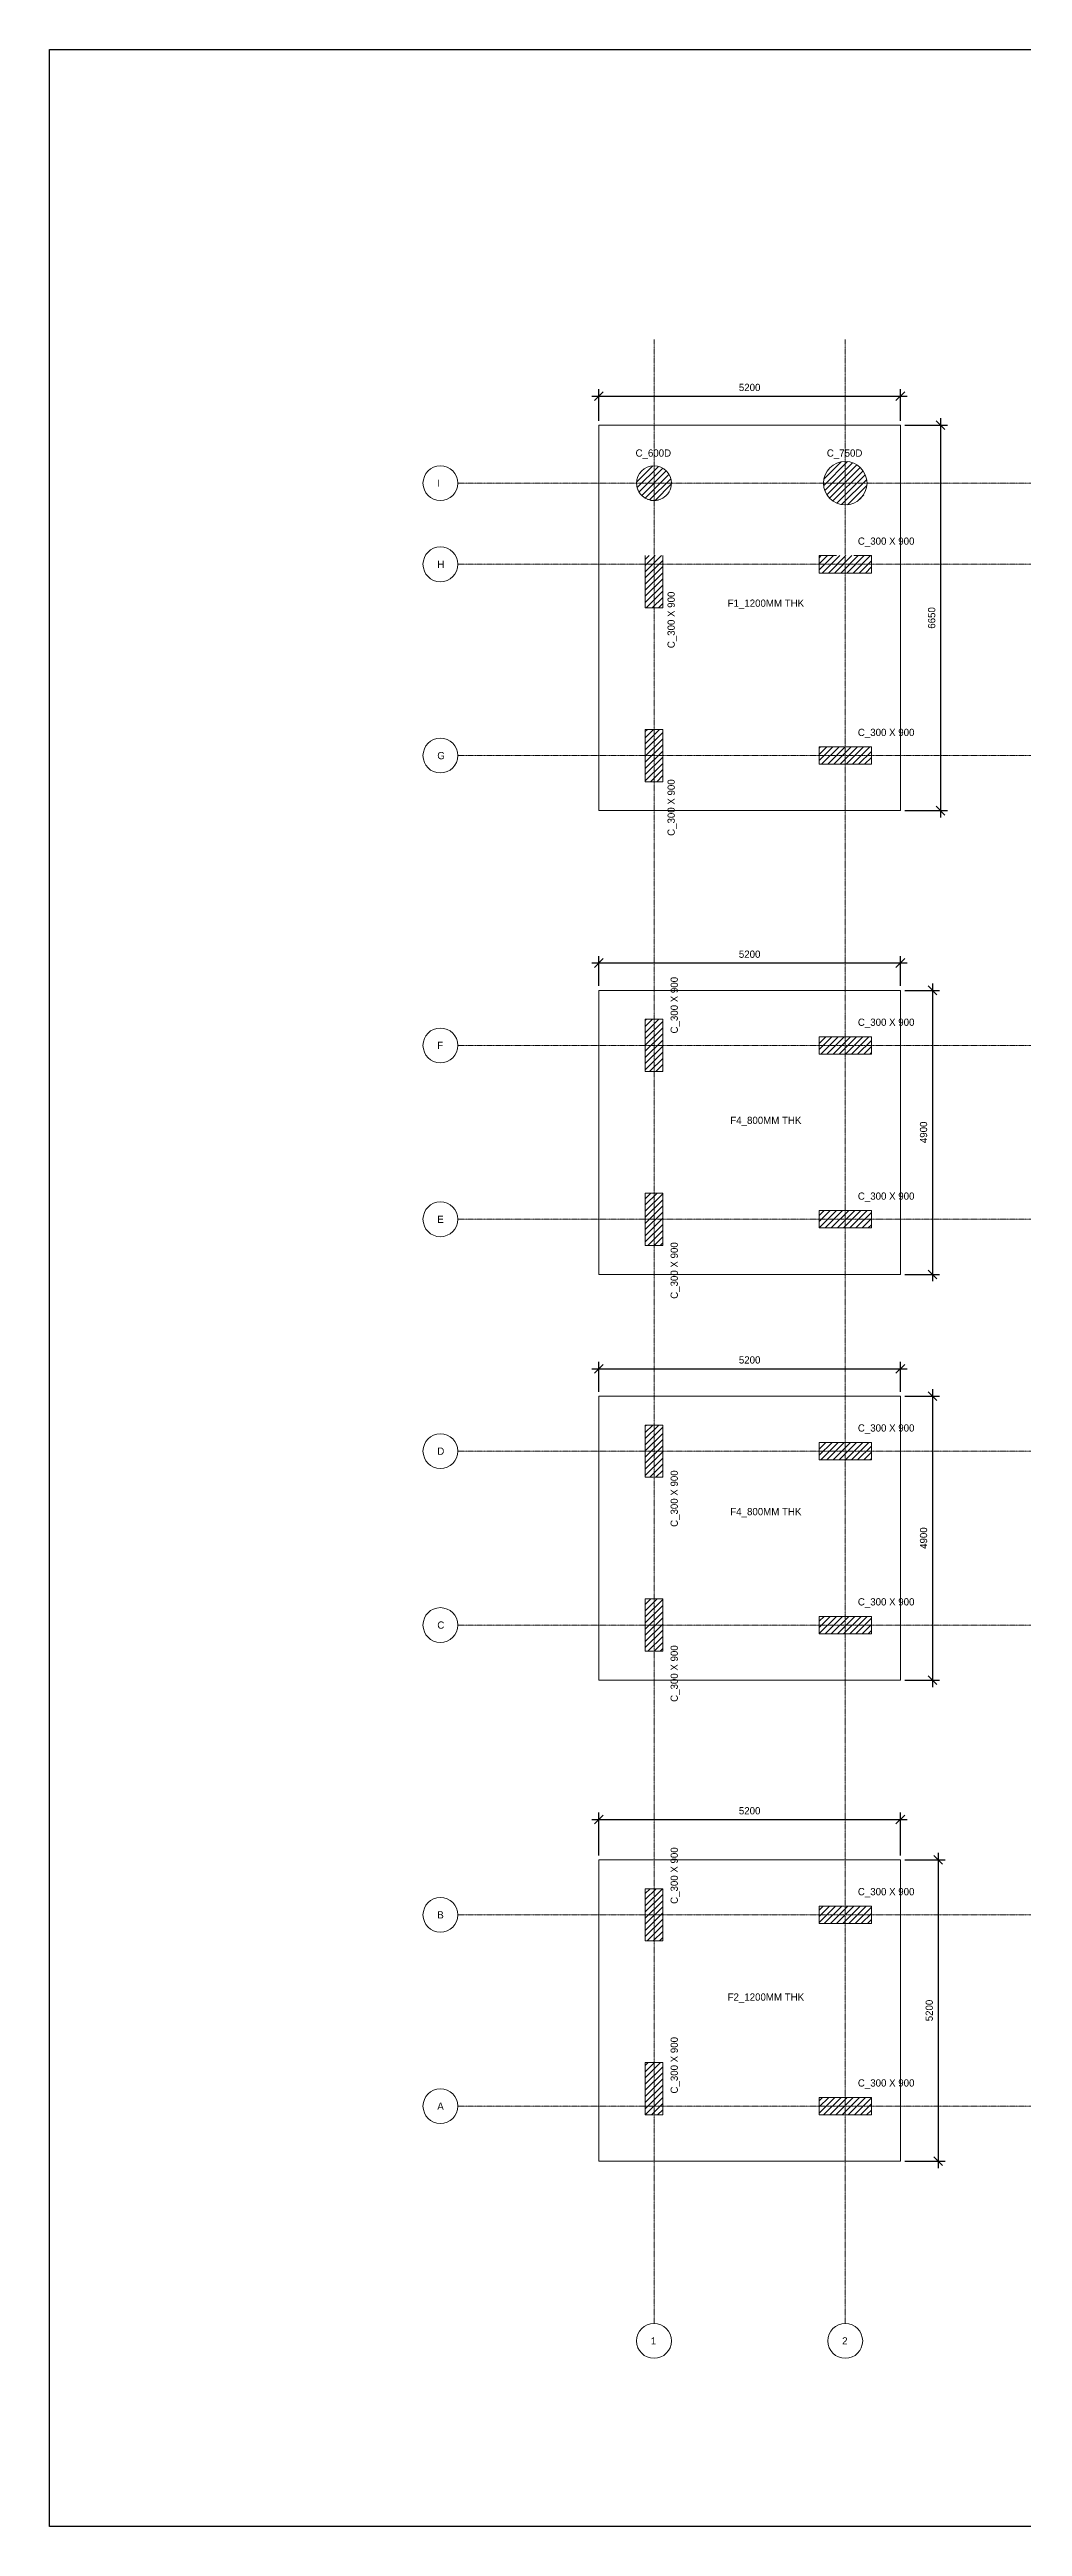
# Model space of a CAD drawing. Header units: millimetres. Extents: x -12446 to 395154, y -7552 to 35181.
# Drawn here: x -12446 to 4340, y -7552 to 35181 of the extents above; entities that cross this region are included whole.
import ezdxf

# ---------------------------------------------------------------- set-up
doc = ezdxf.new("R2010")
doc.units = ezdxf.units.MM
doc.header["$PDMODE"] = 35
doc.linetypes.add('Dash', pattern=[6.35, 3.175, -3.175])
doc.linetypes.add('Grid Line', pattern=[22.225, 12.7, -3.175, 3.175, -3.175])
for name, color, linetype, lineweight in [('A-ANNO-DIMS', 211, 'Continuous', 9), ('Boundary', 40, 'Continuous', 30), ('S-COLS', 52, 'Continuous', 18), ('S-COLS-HDLN', 52, 'Dash', 18), ('S-COLS-IDEN', 171, 'Continuous', 9), ('S-FND', 2, 'Continuous', 18), ('S-FND-IDEN', 6, 'Continuous', 18), ('S-GRID', 1, 'Continuous', 9), ('S-GRID-IDEN', 1, 'Continuous', 9)]:
    doc.layers.add(name, color=color, linetype=linetype, lineweight=lineweight)
doc.styles.add('JetBrains Mono', font='JetBrainsMono-VariableFont_wght.ttf', dxfattribs={"height": 125})
doc.dimstyles.new('Diagonal_-_2_5mm_JetBrains_Mono', dxfattribs={"dimscale": 304.8, "dimtxt": 176.918969, "dimasz": 0.492126, "dimexe": 0.393701, "dimexo": 0.246063, "dimgap": 0.287073, "dimtad": 1, "dimdec": 0, "dimzin": 0, "dimdsep": 46, "dimtxsty": 'JetBrains Mono', "dimblk1": 'OBLIQUE', "dimblk2": 'OBLIQUE', "dimsah": 1, "dimcen": 0.09, "dimdle": 0.393701, "dimazin": 0, "dimtfac": 1, "dimtdec": 4, "dimtix": 1, "dimtmove": 0, "dimatfit": 3, "dimfxl": 1, "dimtvp": 1, "dimtfill": 1, "dimtolj": 1, "dimtzin": 0, "dimarcsym": 2})
pattern_1 = [(45, (-1716.66, 0), (-53.033, 53.033), [])]

# ---------------------------------------------------------------- blocks, each defined once
blk = doc.blocks.new('Grid - M_Grid Head - Circle-24584-01 1st Floor Lvl_')
at = {"layer": 'S-GRID-IDEN'}
blk.add_circle((0, 0), 6, dxfattribs=at)
blk = doc.blocks.new('_Oblique')
at = {"color": 0, "linetype": 'ByBlock', "lineweight": -2}
blk.add_line((-0.5, -0.5), (0.5, 0.5), dxfattribs=at)
blk = doc.blocks.new('*D122')
at = {"layer": 'A-ANNO-DIMS', "color": 0, "lineweight": -2, "transparency": 16777216}
for p, q in [((-3087, 29199), (2353, 29199)), ((-2967, 28775), (-2967, 29319)), ((2233, 28775), (2233, 29319))]:
    blk.add_line(p, q, dxfattribs=at)
at = {"layer": 'Defpoints', "color": 0, "transparency": 16777216}
for p in [(2233, 29199), (-2967, 28700), (2233, 28700)]:
    blk.add_point(p, dxfattribs=at)
at = {"layer": 'A-ANNO-DIMS', "color": 0, "lineweight": -2, "transparency": 16777216, "xscale": 150, "yscale": 150, "zscale": 150, "rotation": 180}
blk.add_blockref('_Oblique', (-2967, 29199), dxfattribs=at)
at = {"layer": 'A-ANNO-DIMS', "color": 0, "lineweight": -2, "transparency": 16777216, "xscale": 150, "yscale": 150, "zscale": 150}
blk.add_blockref('_Oblique', (2233, 29199), dxfattribs=at)
at = {"layer": 'A-ANNO-DIMS', "color": 0, "transparency": 16777216, "insert": (-367, 29351), "char_height": 125, "attachment_point": 5, "style": 'JetBrains Mono', "bg_fill": 3, "box_fill_scale": 1.1, "bg_fill_color": 9, "bg_fill_true_color": 13158600, "bg_fill_transparency": 0}
blk.add_mtext('\\A1;5200', dxfattribs=at)
blk = doc.blocks.new('*D123')
at = {"layer": 'A-ANNO-DIMS', "color": 0, "lineweight": -2, "transparency": 16777216}
for p, q in [((2308, 28700), (3045, 28700)), ((2925, 28820), (2925, 21930)), ((2308, 22050), (3045, 22050))]:
    blk.add_line(p, q, dxfattribs=at)
at = {"layer": 'Defpoints', "color": 0, "transparency": 16777216}
for p in [(2233, 28700), (2233, 22050), (2925, 22050)]:
    blk.add_point(p, dxfattribs=at)
at = {"layer": 'A-ANNO-DIMS', "color": 0, "lineweight": -2, "transparency": 16777216, "xscale": 150, "yscale": 150, "zscale": 150}
for p, rotation in [((2925, 28700), 90), ((2925, 22050), 270)]:
    blk.add_blockref('_Oblique', p, dxfattribs=dict(at, rotation=rotation))
at = {"layer": 'A-ANNO-DIMS', "color": 0, "transparency": 16777216, "insert": (2774, 25375), "char_height": 125, "attachment_point": 5, "rotation": 90, "style": 'JetBrains Mono', "bg_fill": 3, "box_fill_scale": 1.1, "bg_fill_color": 9, "bg_fill_true_color": 13158600, "bg_fill_transparency": 0}
blk.add_mtext('\\A1;6650', dxfattribs=at)
blk = doc.blocks.new('*D128')
at = {"layer": 'A-ANNO-DIMS', "color": 0, "lineweight": -2, "transparency": 16777216}
for p, q in [((2308, 3950), (3004, 3950)), ((2884, 4070), (2884, -1370)), ((2308, -1250), (3004, -1250))]:
    blk.add_line(p, q, dxfattribs=at)
at = {"layer": 'Defpoints', "color": 0, "transparency": 16777216}
for p in [(2233, 3950), (2233, -1250), (2884, -1250)]:
    blk.add_point(p, dxfattribs=at)
at = {"layer": 'A-ANNO-DIMS', "color": 0, "lineweight": -2, "transparency": 16777216, "xscale": 150, "yscale": 150, "zscale": 150}
for p, rotation in [((2884, 3950), 90), ((2884, -1250), 270)]:
    blk.add_blockref('_Oblique', p, dxfattribs=dict(at, rotation=rotation))
at = {"layer": 'A-ANNO-DIMS', "color": 0, "transparency": 16777216, "insert": (2732, 1350), "char_height": 125, "attachment_point": 5, "rotation": 90, "style": 'JetBrains Mono', "bg_fill": 3, "box_fill_scale": 1.1, "bg_fill_color": 9, "bg_fill_true_color": 13158600, "bg_fill_transparency": 0}
blk.add_mtext('\\A1;5200', dxfattribs=at)
blk = doc.blocks.new('*D129')
at = {"layer": 'A-ANNO-DIMS', "color": 0, "lineweight": -2, "transparency": 16777216}
for p, q in [((-2967, 4025), (-2967, 4764)), ((2233, 4025), (2233, 4764)), ((-3087, 4644), (2353, 4644))]:
    blk.add_line(p, q, dxfattribs=at)
at = {"layer": 'Defpoints', "color": 0, "transparency": 16777216}
for p in [(2233, 4644), (-2967, 3950), (2233, 3950)]:
    blk.add_point(p, dxfattribs=at)
at = {"layer": 'A-ANNO-DIMS', "color": 0, "lineweight": -2, "transparency": 16777216, "xscale": 150, "yscale": 150, "zscale": 150, "rotation": 180}
blk.add_blockref('_Oblique', (-2967, 4644), dxfattribs=at)
at = {"layer": 'A-ANNO-DIMS', "color": 0, "lineweight": -2, "transparency": 16777216, "xscale": 150, "yscale": 150, "zscale": 150}
blk.add_blockref('_Oblique', (2233, 4644), dxfattribs=at)
at = {"layer": 'A-ANNO-DIMS', "color": 0, "transparency": 16777216, "insert": (-367, 4795), "char_height": 125, "attachment_point": 5, "style": 'JetBrains Mono', "bg_fill": 3, "box_fill_scale": 1.1, "bg_fill_color": 9, "bg_fill_true_color": 13158600, "bg_fill_transparency": 0}
blk.add_mtext('\\A1;5200', dxfattribs=at)
blk = doc.blocks.new('*D133')
at = {"layer": 'A-ANNO-DIMS', "color": 0, "lineweight": -2, "transparency": 16777216}
for p, q in [((-3087, 12422), (2353, 12422)), ((-2967, 12025), (-2967, 12542)), ((2233, 12025), (2233, 12542))]:
    blk.add_line(p, q, dxfattribs=at)
at = {"layer": 'Defpoints', "color": 0, "transparency": 16777216}
for p in [(2233, 12422), (-2967, 11950), (2233, 11950)]:
    blk.add_point(p, dxfattribs=at)
at = {"layer": 'A-ANNO-DIMS', "color": 0, "lineweight": -2, "transparency": 16777216, "xscale": 150, "yscale": 150, "zscale": 150, "rotation": 180}
blk.add_blockref('_Oblique', (-2967, 12422), dxfattribs=at)
at = {"layer": 'A-ANNO-DIMS', "color": 0, "lineweight": -2, "transparency": 16777216, "xscale": 150, "yscale": 150, "zscale": 150}
blk.add_blockref('_Oblique', (2233, 12422), dxfattribs=at)
at = {"layer": 'A-ANNO-DIMS', "color": 0, "transparency": 16777216, "insert": (-367, 12573), "char_height": 125, "attachment_point": 5, "style": 'JetBrains Mono', "bg_fill": 3, "box_fill_scale": 1.1, "bg_fill_color": 9, "bg_fill_true_color": 13158600, "bg_fill_transparency": 0}
blk.add_mtext('\\A1;5200', dxfattribs=at)
blk = doc.blocks.new('*D134')
at = {"layer": 'A-ANNO-DIMS', "color": 0, "lineweight": -2, "transparency": 16777216}
for p, q in [((2786, 12070), (2786, 6930)), ((2308, 11950), (2906, 11950)), ((2308, 7050), (2906, 7050))]:
    blk.add_line(p, q, dxfattribs=at)
at = {"layer": 'Defpoints', "color": 0, "transparency": 16777216}
for p in [(2233, 11950), (2233, 7050), (2786, 7050)]:
    blk.add_point(p, dxfattribs=at)
at = {"layer": 'A-ANNO-DIMS', "color": 0, "lineweight": -2, "transparency": 16777216, "xscale": 150, "yscale": 150, "zscale": 150}
for p, rotation in [((2786, 11950), 90), ((2786, 7050), 270)]:
    blk.add_blockref('_Oblique', p, dxfattribs=dict(at, rotation=rotation))
at = {"layer": 'A-ANNO-DIMS', "color": 0, "transparency": 16777216, "insert": (2634, 9500), "char_height": 125, "attachment_point": 5, "rotation": 90, "style": 'JetBrains Mono', "bg_fill": 3, "box_fill_scale": 1.1, "bg_fill_color": 9, "bg_fill_true_color": 13158600, "bg_fill_transparency": 0}
blk.add_mtext('\\A1;4900', dxfattribs=at)
blk = doc.blocks.new('*D135')
at = {"layer": 'A-ANNO-DIMS', "color": 0, "lineweight": -2, "transparency": 16777216}
for p, q in [((-3087, 19422), (2353, 19422)), ((-2967, 19025), (-2967, 19542)), ((2233, 19025), (2233, 19542))]:
    blk.add_line(p, q, dxfattribs=at)
at = {"layer": 'Defpoints', "color": 0, "transparency": 16777216}
for p in [(2233, 19422), (-2967, 18950), (2233, 18950)]:
    blk.add_point(p, dxfattribs=at)
at = {"layer": 'A-ANNO-DIMS', "color": 0, "lineweight": -2, "transparency": 16777216, "xscale": 150, "yscale": 150, "zscale": 150, "rotation": 180}
blk.add_blockref('_Oblique', (-2967, 19422), dxfattribs=at)
at = {"layer": 'A-ANNO-DIMS', "color": 0, "lineweight": -2, "transparency": 16777216, "xscale": 150, "yscale": 150, "zscale": 150}
blk.add_blockref('_Oblique', (2233, 19422), dxfattribs=at)
at = {"layer": 'A-ANNO-DIMS', "color": 0, "transparency": 16777216, "insert": (-367, 19573), "char_height": 125, "attachment_point": 5, "style": 'JetBrains Mono', "bg_fill": 3, "box_fill_scale": 1.1, "bg_fill_color": 9, "bg_fill_true_color": 13158600, "bg_fill_transparency": 0}
blk.add_mtext('\\A1;5200', dxfattribs=at)
blk = doc.blocks.new('*D136')
at = {"layer": 'A-ANNO-DIMS', "color": 0, "lineweight": -2, "transparency": 16777216}
for p, q in [((2308, 18950), (2906, 18950)), ((2786, 19070), (2786, 13930)), ((2308, 14050), (2906, 14050))]:
    blk.add_line(p, q, dxfattribs=at)
at = {"layer": 'Defpoints', "color": 0, "transparency": 16777216}
for p in [(2233, 18950), (2233, 14050), (2786, 14050)]:
    blk.add_point(p, dxfattribs=at)
at = {"layer": 'A-ANNO-DIMS', "color": 0, "lineweight": -2, "transparency": 16777216, "xscale": 150, "yscale": 150, "zscale": 150}
for p, rotation in [((2786, 18950), 90), ((2786, 14050), 270)]:
    blk.add_blockref('_Oblique', p, dxfattribs=dict(at, rotation=rotation))
at = {"layer": 'A-ANNO-DIMS', "color": 0, "transparency": 16777216, "insert": (2634, 16500), "char_height": 125, "attachment_point": 5, "rotation": 90, "style": 'JetBrains Mono', "bg_fill": 3, "box_fill_scale": 1.1, "bg_fill_color": 9, "bg_fill_true_color": 13158600, "bg_fill_transparency": 0}
blk.add_mtext('\\A1;4900', dxfattribs=at)

msp = doc.modelspace()

# ---------------------------------------------------------------- hatches: boundary and pattern name
at = {"layer": 'S-COLS'}
h = msp.add_hatch(dxfattribs=at)
h.set_pattern_fill('FP_1', color=8, style=0, pattern_type=2)
h.set_pattern_definition(pattern_1)
h.paths.add_polyline_path([(-2030.9, 27400.3), (-1974, 27403.1), (-1918.5, 27416.5), (-1866.7, 27440.2), (-1834, 27462), (-1804.5, 27487.9), (-1778.7, 27517.4), (-1756.8, 27550), (-1734.8, 27597.4), (-1721.2, 27647.9), (-1716.7, 27700), (-1722.4, 27758.5), (-1739.5, 27814.8), (-1767.2, 27866.7), (-1804.5, 27912.1), (-1850, 27949.4), (-1901.9, 27977.2), (-1958.1, 27994.2), (-2016.7, 28000), (-2075.2, 27994.2), (-2131.5, 27977.2), (-2183.3, 27949.4), (-2228.8, 27912.1), (-2266.1, 27866.7), (-2293.8, 27814.8), (-2310.9, 27758.5), (-2316.7, 27700), (-2311.2, 27643.2), (-2295.2, 27588.5), (-2269, 27537.8), (-2233.8, 27493), (-2190.7, 27455.6), (-2141.3, 27427.1), (-2087.4, 27408.5)])
h = msp.add_hatch(dxfattribs=at)
h.set_pattern_fill('FP_1', color=8, style=0, pattern_type=2)
h.set_pattern_definition(pattern_1)
h.paths.add_polyline_path([(1305.7, 27325.7), (1364, 27333.8), (1420.3, 27350.9), (1473.2, 27376.6), (1521.5, 27410.3), (1563.8, 27451.1), (1599.3, 27498.1), (1627, 27550), (1644.3, 27598.4), (1654.8, 27648.7), (1658.3, 27700), (1654.8, 27751.3), (1644.3, 27801.6), (1627, 27850), (1596.6, 27906.2), (1557, 27956.4), (1509.5, 27999.1), (1455.4, 28033.2), (1396.4, 28057.6), (1334, 28071.6), (1270.2, 28074.8), (1206.7, 28067.1), (1145.5, 28048.8), (1088.3, 28020.3), (1036.7, 27982.5), (992.4, 27936.5), (956.4, 27883.7), (930, 27825.5), (913.8, 27763.7), (908.3, 27700), (911.9, 27648.7), (922.4, 27598.4), (939.6, 27550), (965.8, 27500.5), (999.1, 27455.4), (1038.7, 27415.8), (1083.8, 27382.5), (1133.3, 27356.3), (1188.9, 27337.1), (1246.9, 27326.8)])
h = msp.add_hatch(dxfattribs=at)
h.set_pattern_fill('FP_1', color=8, style=0, pattern_type=2)
h.set_pattern_definition(pattern_1)
h.paths.add_polyline_path([(-1866.7, 25550), (-1866.7, 26450), (-2166.7, 26450), (-2166.7, 25550)])
h = msp.add_hatch(dxfattribs=at)
h.set_pattern_fill('FP_1', color=8, style=0, pattern_type=2)
h.set_pattern_definition(pattern_1)
h.paths.add_polyline_path([(1733.3, 26150), (1733.3, 26450), (833.3, 26450), (833.3, 26150), (1433.3, 26150)])
h = msp.add_hatch(dxfattribs=at)
h.set_pattern_fill('FP_1', color=8, style=0, pattern_type=2)
h.set_pattern_definition(pattern_1)
h.paths.add_polyline_path([(-1866.7, 22550), (-1866.7, 23450), (-2166.7, 23450), (-2166.7, 22550)])
h = msp.add_hatch(dxfattribs=at)
h.set_pattern_fill('FP_1', color=8, style=0, pattern_type=2)
h.set_pattern_definition(pattern_1)
h.paths.add_polyline_path([(1733.3, 22850), (1733.3, 23150), (833.3, 23150), (833.3, 22850), (1433.3, 22850)])
h = msp.add_hatch(dxfattribs=at)
h.set_pattern_fill('FP_1', color=8, style=0, pattern_type=2)
h.set_pattern_definition(pattern_1)
h.paths.add_polyline_path([(-1866.7, 17550), (-1866.7, 18450), (-2166.7, 18450), (-2166.7, 17550)])
h = msp.add_hatch(dxfattribs=at)
h.set_pattern_fill('FP_1', color=8, style=0, pattern_type=2)
h.set_pattern_definition(pattern_1)
h.paths.add_polyline_path([(1433.3, 17850), (1733.3, 17850), (1733.3, 18150), (833.3, 18150), (833.3, 17850), (1133.3, 17850)])
h = msp.add_hatch(dxfattribs=at)
h.set_pattern_fill('FP_1', color=8, style=0, pattern_type=2)
h.set_pattern_definition(pattern_1)
h.paths.add_polyline_path([(-2166.7, 14550), (-1866.7, 14550), (-1866.7, 15450), (-2166.7, 15450)])
h = msp.add_hatch(dxfattribs=at)
h.set_pattern_fill('FP_1', color=8, style=0, pattern_type=2)
h.set_pattern_definition(pattern_1)
h.paths.add_polyline_path([(1733.3, 14850), (1733.3, 15150), (833.3, 15150), (833.3, 14850), (1433.3, 14850)])
h = msp.add_hatch(dxfattribs=at)
h.set_pattern_fill('FP_1', color=8, style=0, pattern_type=2)
h.set_pattern_definition(pattern_1)
h.paths.add_polyline_path([(-2166.7, 10550), (-1866.7, 10550), (-1866.7, 11450), (-2166.7, 11450)])
h = msp.add_hatch(dxfattribs=at)
h.set_pattern_fill('FP_1', color=8, style=0, pattern_type=2)
h.set_pattern_definition(pattern_1)
h.paths.add_polyline_path([(1433.3, 10850), (1733.3, 10850), (1733.3, 11150), (833.3, 11150), (833.3, 10850), (1133.3, 10850)])
h = msp.add_hatch(dxfattribs=at)
h.set_pattern_fill('FP_1', color=8, style=0, pattern_type=2)
h.set_pattern_definition(pattern_1)
h.paths.add_polyline_path([(-2166.7, 7550), (-1866.7, 7550), (-1866.7, 8450), (-2166.7, 8450), (-2166.7, 7975.6)])
h = msp.add_hatch(dxfattribs=at)
h.set_pattern_fill('FP_1', color=8, style=0, pattern_type=2)
h.set_pattern_definition(pattern_1)
h.paths.add_polyline_path([(1733.3, 7850), (1733.3, 8150), (833.3, 8150), (833.3, 7850), (1433.3, 7850)])
h = msp.add_hatch(dxfattribs=at)
h.set_pattern_fill('FP_1', color=8, style=0, pattern_type=2)
h.set_pattern_definition(pattern_1)
h.paths.add_polyline_path([(-1866.7, 2550), (-1866.7, 3450), (-2166.7, 3450), (-2166.7, 2550)])
h = msp.add_hatch(dxfattribs=at)
h.set_pattern_fill('FP_1', color=8, style=0, pattern_type=2)
h.set_pattern_definition(pattern_1)
h.paths.add_polyline_path([(1733.3, 2850), (1733.3, 3150), (833.3, 3150), (833.3, 2850), (1433.3, 2850)])
h = msp.add_hatch(dxfattribs=at)
h.set_pattern_fill('FP_1', color=8, style=0, pattern_type=2)
h.set_pattern_definition(pattern_1)
h.paths.add_polyline_path([(-1866.7, -450), (-1866.7, 450), (-2166.7, 450), (-2166.7, -450)])
h = msp.add_hatch(dxfattribs=at)
h.set_pattern_fill('FP_1', color=8, style=0, pattern_type=2)
h.set_pattern_definition(pattern_1)
h.paths.add_polyline_path([(1733.3, -450), (1733.3, -150), (833.3, -150), (833.3, -450)])

# ---------------------------------------------------------------- linework, layer by layer
for p, q in [((-2166.7, 25550), (-2166.7, 26450)), ((-1866.7, 26450), (-1866.7, 26150)), ((-1866.7, 26150), (-1866.7, 25550)), ((833.3, 26450), (1133.3, 26450)), ((833.3, 26150), (833.3, 26450)), ((1133.3, 26150), (833.3, 26150)), ((1433.3, 26150), (1133.3, 26150)), ((1433.3, 26450), (1733.3, 26450)), ((1733.3, 26150), (1433.3, 26150)), ((1733.3, 26450), (1733.3, 26150)), ((-1866.7, 25550), (-2166.7, 25550)), ((-2166.7, 23450), (-1866.7, 23450)), ((-2166.7, 22550), (-2166.7, 23450)), ((-1866.7, 23450), (-1866.7, 23150)), ((-1866.7, 23150), (-1866.7, 22850)), ((833.3, 23150), (1133.3, 23150)), ((833.3, 22850), (833.3, 23150)), ((1133.3, 23150), (1433.3, 23150)), ((1433.3, 23150), (1733.3, 23150)), ((1733.3, 23150), (1733.3, 22850)), ((-1866.7, 22850), (-1866.7, 22550)), ((1133.3, 22850), (833.3, 22850)), ((1433.3, 22850), (1133.3, 22850)), ((1733.3, 22850), (1433.3, 22850)), ((-1866.7, 22550), (-2166.7, 22550)), ((-2166.7, 18450), (-1866.7, 18450)), ((-2166.7, 17550), (-2166.7, 18450)), ((-1866.7, 18450), (-1866.7, 18150)), ((-1866.7, 18150), (-1866.7, 17850)), ((833.3, 18150), (1133.3, 18150)), ((833.3, 17850), (833.3, 18150)), ((1133.3, 18150), (1433.3, 18150)), ((1433.3, 18150), (1733.3, 18150)), ((1733.3, 18150), (1733.3, 17850)), ((-1866.7, 17550), (-2166.7, 17550)), ((-1866.7, 17850), (-1866.7, 17550)), ((1133.3, 17850), (833.3, 17850)), ((1433.3, 17850), (1133.3, 17850)), ((1733.3, 17850), (1433.3, 17850)), ((-2166.7, 15450), (-1866.7, 15450)), ((-2166.7, 14550), (-2166.7, 15450)), ((-1866.7, 15450), (-1866.7, 15150)), ((-1866.7, 15150), (-1866.7, 14850)), ((833.3, 15150), (1133.3, 15150)), ((833.3, 14850), (833.3, 15150)), ((1133.3, 15150), (1433.3, 15150)), ((1433.3, 15150), (1733.3, 15150)), ((1733.3, 15150), (1733.3, 14850)), ((-1866.7, 14550), (-2166.7, 14550)), ((-1866.7, 14850), (-1866.7, 14550)), ((1133.3, 14850), (833.3, 14850)), ((1433.3, 14850), (1133.3, 14850)), ((1733.3, 14850), (1433.3, 14850)), ((-2166.7, 11450), (-1866.7, 11450)), ((-2166.7, 10550), (-2166.7, 11450)), ((-1866.7, 11450), (-1866.7, 11150)), ((-1866.7, 11150), (-1866.7, 10850)), ((833.3, 11150), (1133.3, 11150)), ((833.3, 10850), (833.3, 11150)), ((1133.3, 11150), (1433.3, 11150)), ((1433.3, 11150), (1733.3, 11150)), ((1733.3, 11150), (1733.3, 10850)), ((-1866.7, 10850), (-1866.7, 10550)), ((1133.3, 10850), (833.3, 10850)), ((1433.3, 10850), (1133.3, 10850)), ((1733.3, 10850), (1433.3, 10850)), ((-1866.7, 10550), (-2166.7, 10550)), ((-2166.7, 8450), (-1866.7, 8450)), ((-2166.7, 7550), (-2166.7, 8450)), ((-1866.7, 8450), (-1866.7, 8150)), ((-1866.7, 8150), (-1866.7, 7850)), ((833.3, 8150), (1133.3, 8150)), ((833.3, 7850), (833.3, 8150)), ((1133.3, 8150), (1433.3, 8150)), ((1433.3, 8150), (1733.3, 8150)), ((1733.3, 8150), (1733.3, 7850)), ((-1866.7, 7850), (-1866.7, 7550)), ((1133.3, 7850), (833.3, 7850)), ((1433.3, 7850), (1133.3, 7850)), ((1733.3, 7850), (1433.3, 7850)), ((-1866.7, 7550), (-2166.7, 7550)), ((-2166.7, 3450), (-1866.7, 3450)), ((-2166.7, 2550), (-2166.7, 3450)), ((-1866.7, 3450), (-1866.7, 3150)), ((-1866.7, 3150), (-1866.7, 2850)), ((833.3, 3150), (1133.3, 3150)), ((833.3, 2850), (833.3, 3150)), ((1133.3, 3150), (1433.3, 3150)), ((1433.3, 3150), (1733.3, 3150)), ((1733.3, 3150), (1733.3, 2850)), ((-1866.7, 2850), (-1866.7, 2550)), ((1133.3, 2850), (833.3, 2850)), ((1433.3, 2850), (1133.3, 2850)), ((1733.3, 2850), (1433.3, 2850)), ((-1866.7, 2550), (-2166.7, 2550)), ((-2166.7, 450), (-1866.7, 450)), ((-2166.7, -450), (-2166.7, 450)), ((-1866.7, 450), (-1866.7, -150)), ((-1866.7, -150), (-1866.7, -450)), ((833.3, -150), (1133.3, -150)), ((833.3, -450), (833.3, -150)), ((1133.3, -150), (1433.3, -150)), ((1433.3, -150), (1733.3, -150)), ((1733.3, -150), (1733.3, -450)), ((-1866.7, -450), (-2166.7, -450)), ((1733.3, -450), (833.3, -450))]:
    msp.add_line(p, q, dxfattribs=at)
for centre, radius, start, end in [((-2016.7, 27700), 300, 0, 180), ((1283.3, 27700), 375, 0, 180), ((-2016.7, 27700), 300, 180, 300), ((-2016.7, 27700), 300, 191.13258, 193.707), ((-2016.7, 27700), 300, 202.21596, 205.95308), ((-2016.7, 27700), 300, 213.29971, 217.53261), ((-2016.7, 27700), 300, 224.38381, 228.89014), ((-2016.7, 27700), 300, 235.4683, 240.14672), ((-2016.7, 27700), 300, 248.72581, 251.3489), ((-2016.7, 27700), 300, 259.39456, 262.51842), ((-2016.7, 27700), 300, 268.72464, 269.13001), ((-2016.7, 27700), 300, 270.86999, 273.66677), ((-2016.7, 27700), 300, 279.81123, 280.60544), ((-2016.7, 27700), 300, 284.45902, 284.80062), ((-2016.7, 27700), 300, 290.89854, 291.27419), ((-2016.7, 27700), 300, 295.67801, 295.92409), ((-2016.7, 27700), 300, 300, 330), ((-2016.7, 27700), 300, 330, 0), ((1283.3, 27700), 375, 180, 0)]:
    msp.add_arc(centre, radius, start, end, dxfattribs=at)
at = {"layer": 'S-COLS-HDLN'}
for start, end in [(246.55324, 248.59152), (257.63866, 259.27805), (280.72195, 283.87894), (291.40848, 295.32985), (302.59185, 304.90939), (325.09215, 327.40734), (334.67142, 338.59062), (346.12432, 349.27659)]:
    msp.add_arc((-2016.7, 27700), 300, start, end, dxfattribs=at)
at = {"layer": 'S-FND'}
for points in [[(-2966.7, 28700), (2233.3, 28700), (2233.3, 22050), (-2966.7, 22050)], [(-2966.7, 18950), (2233.3, 18950), (2233.3, 14050), (-2966.7, 14050)], [(-2966.7, 11950), (2233.3, 11950), (2233.3, 7050), (-2966.7, 7050)], [(-2966.7, 3950), (2233.3, 3950), (2233.3, -1250), (-2966.7, -1250)]]:
    msp.add_lwpolyline(points, close=True, dxfattribs=at)

# ---------------------------------------------------------------- block references
at = {"layer": 'S-GRID-IDEN', "xscale": 49.99999999999998, "yscale": 49.99999999999998, "zscale": 49.99999999999998}
for p, rotation in [((-5702.5, 27700), 89.99999999999984), ((-5702.5, 26300), 89.99999999999984), ((-5702.5, 23000), 89.99999999999984), ((-5702.5, 18000), 89.99999999999984), ((-5702.5, 15000), 89.99999999999984), ((-5702.5, 11000), 89.99999999999982), ((-5702.5, 8000), 89.99999999999982), ((-5702.5, 3000), 89.99999999999982), ((-5702.5, -300), 89.99999999999982), ((-2016.7, -4350.9), 180), ((1283.3, -4350.9), 180)]:
    msp.add_blockref('Grid - M_Grid Head - Circle-24584-01 1st Floor Lvl_', p, dxfattribs=dict(at, rotation=rotation))

# ---------------------------------------------------------------- texts
at = {"layer": 'S-COLS-IDEN', "char_height": 125, "attachment_point": 1, "style": 'JetBrains Mono'}
for s, insert, width in [('C_600D', (-2335.2, 28282.7), 769.62), ('C_750D', (964.8, 28282.7), 769.62), ('C_300 X 900', (1500.3, 26762.7), 1410.97), ('C_300 X 900', (1500.3, 23462.7), 1410.97), ('C_300 X 900', (1500.3, 18462.7), 1410.97), ('C_300 X 900', (1500.3, 15462.7), 1410.97), ('C_300 X 900', (1500.3, 11462.7), 1410.97), ('C_300 X 900', (1500.3, 8462.7), 1410.97), ('C_300 X 900', (1500.3, 3462.7), 1410.97), ('C_300 X 900', (1500.3, 162.7), 1410.97)]:
    msp.add_mtext(s, dxfattribs=dict(at, insert=insert, width=width))
at = {"layer": 'S-COLS-IDEN', "char_height": 125, "width": 1410.97, "attachment_point": 1, "rotation": 90, "style": 'JetBrains Mono'}
for insert in [(-1783.9, 24853), (-1783.9, 21614.9), (-1730.9, 18205.8), (-1730.9, 13628.2), (-1730.9, 9693), (-1730.9, 6674.7), (-1730.9, 3189.4), (-1730.9, -83)]:
    msp.add_mtext('C_300 X 900', dxfattribs=dict(at, insert=insert))
at = {"layer": 'S-FND-IDEN', "char_height": 125, "width": 1410.97, "attachment_point": 5, "style": 'JetBrains Mono'}
for s, insert in [('F1_1200MM THK', (-87, 25612)), ('F4_800MM THK', (-87, 16689.5)), ('F4_800MM THK', (-87, 9938.3)), ('F2_1200MM THK', (-87, 1564))]:
    msp.add_mtext(s, dxfattribs=dict(at, insert=insert))

# ---------------------------------------------------------------- next in the draw order: texts
at = {"layer": 'S-GRID-IDEN', "char_height": 125, "width": 128.27, "attachment_point": 1, "style": 'JetBrains Mono', "bg_fill": 3, "box_fill_scale": 1.25, "bg_fill_color": 9, "bg_fill_true_color": 13158600, "bg_fill_transparency": 0}
for s, insert in [('I', (-5755.7, 27762.1)), ('H', (-5755.7, 26362.1)), ('G', (-5755.7, 23062.1)), ('F', (-5755.7, 18062.1)), ('E', (-5755.7, 15062.1)), ('D', (-5755.7, 11062.1)), ('C', (-5755.7, 8062.1)), ('B', (-5755.7, 3062.1)), ('A', (-5755.7, -237.9)), ('1', (-2071.1, -4287.5)), ('2', (1228.9, -4287.5))]:
    msp.add_mtext(s, dxfattribs=dict(at, insert=insert))

# ---------------------------------------------------------------- next in the draw order: linework, layer by layer
at = {"layer": 'Boundary'}
msp.add_lwpolyline([(-12445.7, 35181.3), (34893.1, 35181.3), (34893.1, -7551.8), (-12445.7, -7551.8)], close=True, dxfattribs=at)
at = {"layer": 'S-GRID', "linetype": 'Grid Line'}
for p, q in [((-2016.7, 30181.3), (-2016.7, -4050.9)), ((1283.3, 30181.3), (1283.3, -4050.9)), ((28535.8, 27700), (-5402.5, 27700)), ((28535.8, 26300), (-5402.5, 26300)), ((28535.8, 23000), (-5402.5, 23000)), ((28535.8, 18000), (-5402.5, 18000)), ((28535.8, 15000), (-5402.5, 15000)), ((28535.8, 11000), (-5402.5, 11000)), ((28535.8, 8000), (-5402.5, 8000)), ((28535.8, 3000), (-5402.5, 3000)), ((28535.8, -300), (-5402.5, -300))]:
    msp.add_line(p, q, dxfattribs=at)

# ---------------------------------------------------------------- next in the draw order: dimensions: what is measured, and where the dimension line sits
at = {"layer": 'A-ANNO-DIMS'}
for base, p1, p2, override, picture, middle in [((2233.3, 29198.8), (-2966.7, 28700), (2233.3, 28700), {"dimpost": '<>', "dimfxl": 1400}, '*D122', (-366.7, 29350.6)), ((2233.3, 19421.7), (-2966.7, 18950), (2233.3, 18950), {"dimpost": '<>'}, '*D135', (-366.7, 19573.4)), ((2233.3, 12421.7), (-2966.7, 11950), (2233.3, 11950), {"dimpost": '<>'}, '*D133', (-366.7, 12573.4))]:
    dim = msp.add_linear_dim(base=base, p1=p1, p2=p2, dimstyle='Diagonal_-_2_5mm_JetBrains_Mono', override=override, dxfattribs=at)
    dim.commit()
    dim.dimension.update_dxf_attribs({"geometry": picture, "text_midpoint": middle})
dim = msp.add_linear_dim(base=(2883.8, -1250), p1=(2233.3, 3950), p2=(2233.3, -1250), angle=90, dimstyle='Diagonal_-_2_5mm_JetBrains_Mono', override={"dimpost": '<>'}, dxfattribs=at)
dim.commit()
dim.dimension.update_dxf_attribs({"geometry": '*D128', "text_midpoint": (2732.1, 1350)})

# ---------------------------------------------------------------- next in the draw order: dimensions: what is measured, and where the dimension line sits
for base, p1, p2, override, picture, middle in [((2925.5, 22050), (2233.3, 28700), (2233.3, 22050), {"dimpost": '<>', "dimfxl": 1400}, '*D123', (2773.8, 25375)), ((2786, 14050), (2233.3, 18950), (2233.3, 14050), {"dimpost": '<>'}, '*D136', (2634.3, 16500)), ((2786, 7050), (2233.3, 11950), (2233.3, 7050), {"dimpost": '<>'}, '*D134', (2634.3, 9500))]:
    dim = msp.add_linear_dim(base=base, p1=p1, p2=p2, angle=90, dimstyle='Diagonal_-_2_5mm_JetBrains_Mono', override=override, dxfattribs=at)
    dim.commit()
    dim.dimension.update_dxf_attribs({"geometry": picture, "text_midpoint": middle})
dim = msp.add_linear_dim(base=(2233.3, 4643.7), p1=(-2966.7, 3950), p2=(2233.3, 3950), dimstyle='Diagonal_-_2_5mm_JetBrains_Mono', override={"dimpost": '<>'}, dxfattribs=at)
dim.commit()
dim.dimension.update_dxf_attribs({"geometry": '*D129', "text_midpoint": (-366.7, 4795.4)})

doc.saveas('drawing.dxf')
